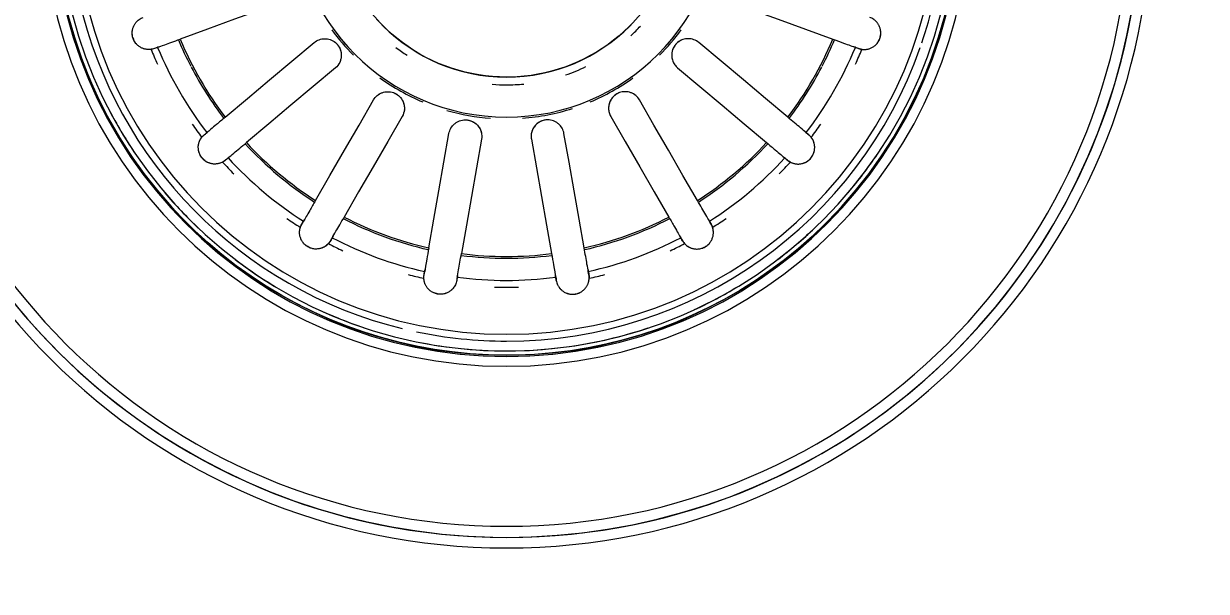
# Model space of a CAD drawing. Header units: millimetres. Extents: x -11245 to 8231, y -22520 to -3800.
# Drawn here: x -6811.4 to -6704.2, y -15072 to -15020.6 of the extents above; entities that cross this region are included whole.
import ezdxf

# ---------------------------------------------------------------- set-up
doc = ezdxf.new("R2010")
doc.units = ezdxf.units.MM
for name, color, linetype, lineweight in [('A-ANNO-DIMS', 211, 'Continuous', 9), ('A-ANNO-DIMS-75', 211, 'Continuous', 9), ('G-IMPT', 8, 'Continuous', 9)]:
    doc.layers.add(name, color=color, linetype=linetype, lineweight=lineweight)
doc.styles.add('@Arial Unicode MS', font='ARIALUNI.TTF', dxfattribs={"height": 150})
doc.dimstyles.new('CRT_-__Metros_-_Linha_de_chamada_3_5_mm', dxfattribs={"dimscale": 304.8, "dimtxt": 150.876728, "dimasz": 0.492126, "dimexe": 0.246063, "dimexo": 0.0625, "dimgap": 0.123031, "dimtad": 1, "dimlfac": 0.001, "dimrnd": 0.01, "dimzin": 0, "dimdsep": 46, "dimtxsty": '@Arial Unicode MS', "dimblk1": 'OBLIQUE', "dimblk2": 'OBLIQUE', "dimsah": 1, "dimcen": 0.09, "dimdle": 0.246063, "dimazin": 0, "dimtfac": 1, "dimtdec": 4, "dimtix": 1, "dimtmove": 0, "dimatfit": 3, "dimfxl": 1.476378, "dimfxlon": 1, "dimtvp": 1, "dimtolj": 1, "dimtzin": 0, "dimarcsym": 2})

# ---------------------------------------------------------------- blocks, each defined once
blk = doc.blocks.new('DIMBLOCK81-PONTOS ELÉTRICOS TÉRREO')
at = {"layer": 'A-ANNO-DIMS-75', "lineweight": 18}
for p, q in [((-6312.04, -13529.65), (-6387.04, -13454.65)), ((-6312.04, -13529.65), (-6237.04, -13604.65)), ((-6312.04, -16579.65), (-6387.04, -16504.65)), ((-6312.04, -16579.65), (-6237.04, -16654.65))]:
    blk.add_line(p, q, dxfattribs=at)
at = {"layer": 'A-ANNO-DIMS-75'}
for p, q in [((-6762.04, -13529.65), (-6237.04, -13529.65)), ((-6312.04, -13529.65), (-6762.04, -13529.65)), ((-6312.04, -16654.65), (-6312.04, -13529.65)), ((-6762.04, -16579.65), (-6237.04, -16579.65)), ((-6312.04, -16579.65), (-6762.04, -16579.65))]:
    blk.add_line(p, q, dxfattribs=at)
at = {"layer": 'A-ANNO-DIMS-75', "color": 0, "insert": (-6544.25, -15257.57), "char_height": 150, "width": 487.0121, "attachment_point": 1, "rotation": 90, "line_spacing_factor": 1.117605, "style": '@Arial Unicode MS'}
blk.add_mtext('3,05', dxfattribs=at)
blk = doc.blocks.new('_Oblique')
at = {"color": 0, "linetype": 'ByBlock', "lineweight": -2}
blk.add_line((-0.5, -0.5), (0.5, 0.5), dxfattribs=at)

msp = doc.modelspace()

# ---------------------------------------------------------------- linework, layer by layer
at = {"layer": 'G-IMPT', "flags": 128}
for points in [[(-6787.31, -15018.414), (-6789.782, -15019.313), (-6792.253, -15020.213), (-6794.724, -15021.112), (-6797.195, -15022.012)], [(-6767.62, -15067.151), (-6765.321, -15067.105), (-6763.025, -15066.967), (-6760.737, -15066.737), (-6758.459, -15066.416), (-6756.197, -15066.005), (-6753.952, -15065.503), (-6751.73, -15064.911), (-6749.532, -15064.232), (-6747.364, -15063.465), (-6745.229, -15062.612), (-6743.129, -15061.674), (-6741.068, -15060.653), (-6739.049, -15059.55), (-6737.077, -15058.368), (-6735.153, -15057.108), (-6733.281, -15055.771), (-6731.464, -15054.361), (-6729.705, -15052.88), (-6728.007, -15051.329), (-6726.372, -15049.711), (-6724.803, -15048.03), (-6723.303, -15046.287), (-6721.873, -15044.485), (-6720.517, -15042.628), (-6719.235, -15040.718), (-6718.032, -15038.758), (-6716.907, -15036.752), (-6715.864, -15034.703), (-6714.904, -15032.613), (-6714.028, -15030.486), (-6713.237, -15028.327), (-6712.534, -15026.137), (-6711.919, -15023.921), (-6711.393, -15021.682), (-6710.957, -15019.424)], [(-6747.93, -15018.414), (-6745.458, -15019.313), (-6742.987, -15020.213), (-6740.516, -15021.112), (-6738.045, -15022.012)], [(-6767.62, -15050.651), (-6769.26, -15050.618), (-6770.897, -15050.52), (-6772.528, -15050.356), (-6774.152, -15050.127), (-6775.766, -15049.834), (-6777.366, -15049.476), (-6778.951, -15049.054), (-6780.517, -15048.569), (-6782.063, -15048.023), (-6783.586, -15047.414), (-6785.084, -15046.746), (-6786.553, -15046.018), (-6787.992, -15045.231), (-6789.399, -15044.388), (-6790.77, -15043.49), (-6792.105, -15042.537), (-6793.401, -15041.531), (-6794.655, -15040.475), (-6795.866, -15039.369), (-6797.032, -15038.216), (-6798.15, -15037.017), (-6799.22, -15035.774), (-6800.24, -15034.489), (-6801.207, -15033.165), (-6802.12, -15031.803), (-6802.979, -15030.406), (-6803.78, -15028.975), (-6804.524, -15027.514), (-6805.209, -15026.024), (-6805.834, -15024.507), (-6806.397, -15022.967), (-6806.899, -15021.406), (-6807.337, -15019.826)], [(-6767.62, -15025.451), (-6768.252, -15025.438), (-6768.883, -15025.4), (-6769.512, -15025.337), (-6770.137, -15025.249), (-6770.759, -15025.136), (-6771.376, -15024.998), (-6771.986, -15024.835), (-6772.59, -15024.649), (-6773.186, -15024.438), (-6773.773, -15024.204), (-6774.35, -15023.946), (-6774.916, -15023.665), (-6775.471, -15023.362), (-6776.013, -15023.037), (-6776.541, -15022.691), (-6777.056, -15022.324), (-6777.555, -15021.936), (-6778.038, -15021.529), (-6778.505, -15021.103), (-6778.954, -15020.659), (-6779.385, -15020.197)], [(-6756.051, -15020.411), (-6756.49, -15020.865), (-6756.948, -15021.302), (-6757.422, -15021.719), (-6757.913, -15022.117), (-6758.419, -15022.495), (-6758.94, -15022.853), (-6759.475, -15023.19), (-6760.023, -15023.504), (-6760.583, -15023.797), (-6761.154, -15024.067), (-6761.736, -15024.314), (-6762.327, -15024.538), (-6762.927, -15024.738), (-6763.534, -15024.913), (-6764.147, -15025.064), (-6764.767, -15025.191), (-6765.39, -15025.293), (-6766.018, -15025.369), (-6766.648, -15025.421), (-6767.279, -15025.447), (-6767.62, -15025.451)], [(-6728.097, -15020.555), (-6728.564, -15022.127), (-6729.095, -15023.679), (-6729.686, -15025.208), (-6730.339, -15026.713), (-6731.051, -15028.19), (-6731.822, -15029.638), (-6732.65, -15031.053), (-6733.533, -15032.434), (-6734.472, -15033.779), (-6735.463, -15035.086), (-6736.506, -15036.351), (-6737.599, -15037.574), (-6738.739, -15038.752), (-6739.926, -15039.884), (-6741.157, -15040.967), (-6742.431, -15042), (-6743.745, -15042.982), (-6745.096, -15043.91), (-6746.485, -15044.783), (-6747.906, -15045.6), (-6749.36, -15046.36), (-6750.842, -15047.061), (-6752.352, -15047.702), (-6753.886, -15048.282), (-6755.441, -15048.8), (-6757.017, -15049.256), (-6758.609, -15049.648), (-6760.216, -15049.977), (-6761.834, -15050.24), (-6763.462, -15050.439), (-6765.096, -15050.573), (-6766.735, -15050.641), (-6767.62, -15050.651)], [(-6793.112, -15029.083), (-6791.098, -15027.393), (-6789.083, -15025.703), (-6787.069, -15024.012), (-6785.054, -15022.322)], [(-6742.128, -15029.083), (-6744.142, -15027.393), (-6746.157, -15025.703), (-6748.171, -15024.012), (-6750.186, -15022.322)], [(-6799.236, -15022.754), (-6799.381, -15022.807), (-6799.526, -15022.86)], [(-6736.004, -15022.754), (-6735.859, -15022.807), (-6735.714, -15022.86)], [(-6783.126, -15024.62), (-6785.14, -15026.31), (-6787.155, -15028.001), (-6789.17, -15029.691), (-6791.184, -15031.381)], [(-6752.114, -15024.62), (-6750.1, -15026.31), (-6748.085, -15028.001), (-6746.071, -15029.691), (-6744.056, -15031.381)], [(-6784.929, -15036.63), (-6783.614, -15034.353), (-6782.299, -15032.075), (-6780.984, -15029.798), (-6779.669, -15027.52)], [(-6750.311, -15036.63), (-6751.626, -15034.353), (-6752.941, -15032.075), (-6754.256, -15029.798), (-6755.571, -15027.52)], [(-6777.071, -15029.02), (-6778.386, -15031.298), (-6779.701, -15033.575), (-6781.016, -15035.853), (-6782.331, -15038.13)], [(-6758.169, -15029.02), (-6756.854, -15031.298), (-6755.539, -15033.575), (-6754.224, -15035.853), (-6752.909, -15038.13)], [(-6795.013, -15030.678), (-6794.894, -15030.578), (-6794.776, -15030.479)], [(-6774.657, -15040.923), (-6774.201, -15038.333), (-6773.744, -15035.743), (-6773.287, -15033.154), (-6772.831, -15030.564)], [(-6769.876, -15031.085), (-6770.333, -15033.675), (-6770.79, -15036.264), (-6771.246, -15038.854), (-6771.703, -15041.444)], [(-6765.364, -15031.085), (-6764.907, -15033.675), (-6764.45, -15036.264), (-6763.994, -15038.854), (-6763.537, -15041.444)], [(-6760.583, -15040.923), (-6761.039, -15038.333), (-6761.496, -15035.743), (-6761.953, -15033.154), (-6762.409, -15030.564)], [(-6740.227, -15030.678), (-6740.346, -15030.578), (-6740.464, -15030.479)], [(-6792.847, -15032.777), (-6792.966, -15032.877), (-6793.084, -15032.976)], [(-6742.393, -15032.777), (-6742.274, -15032.877), (-6742.156, -15032.976)], [(-6786.169, -15038.779), (-6786.092, -15038.645), (-6786.014, -15038.511)], [(-6749.071, -15038.779), (-6749.148, -15038.645), (-6749.226, -15038.511)], [(-6783.416, -15040.011), (-6783.494, -15040.145), (-6783.571, -15040.279)], [(-6751.824, -15040.011), (-6751.746, -15040.145), (-6751.669, -15040.279)], [(-6775.088, -15043.366), (-6775.061, -15043.214), (-6775.034, -15043.061)], [(-6772.08, -15043.582), (-6772.107, -15043.735), (-6772.134, -15043.887)], [(-6763.16, -15043.582), (-6763.133, -15043.735), (-6763.106, -15043.887)], [(-6760.152, -15043.366), (-6760.179, -15043.214), (-6760.206, -15043.061)], [(-6812.718, -15045.322), (-6811.256, -15047.096), (-6809.723, -15048.811), (-6808.124, -15050.464), (-6806.459, -15052.051), (-6804.733, -15053.57), (-6802.947, -15055.019), (-6801.104, -15056.396), (-6799.208, -15057.697), (-6797.261, -15058.922), (-6795.267, -15060.068), (-6793.229, -15061.133), (-6791.15, -15062.116), (-6789.033, -15063.015), (-6786.882, -15063.829), (-6784.7, -15064.555), (-6782.491, -15065.195), (-6780.258, -15065.745), (-6778.004, -15066.205), (-6775.734, -15066.575), (-6773.452, -15066.854), (-6771.159, -15067.042), (-6768.862, -15067.137), (-6767.62, -15067.151)]]:
    msp.add_lwpolyline(points, dxfattribs=at)
at = {"layer": 'G-IMPT'}
for radius, start, end in [(57.5, 90, 270), (57.5, 270, 90), (56.5, 90, 270), (56.5, 270, 90), (42, 270, 90), (41.108, 90, 270), (40.608, 90, 270), (41.108, 270, 90), (40.608, 270, 90), (39.099, 90, 270), (39.099, 270, 90), (19.418, 90, 270), (19.418, 270, 90), (58.454, 180, 360), (57.5, 180, 0), (42, 180, 270), (41, 180, 270), (41, 180, 0), (15.8, 180, 0), (41, 270, 0), (39.72, 192.85714, 256.22115), (39.72, 341.35721, 347.14286), (19.579, 216.01634, 224.91681), (16.5, 313.02222, 317.36842), (19.579, 315.08319, 323.98367), (32.216, 202.66873, 207.36122), (32.054, 202.68216, 217.31784), (32.054, 322.68216, 337.31784), (32.216, 332.63878, 337.33127), (34.845, 202.41258, 204.81891), (34.223, 202.51205, 217.48795), (16.5, 232.63258, 236.88212), (39.72, 270, 340.71429), (34.223, 322.51205, 337.48795), (34.845, 335.18135, 337.58742), (32.216, 207.55624, 217.33127), (16.5, 288.94737, 295.88535), (32.216, 322.66873, 332.44376), (19.579, 234.16411, 247.21171), (19.579, 292.78829, 305.83589), (16.5, 265.53013, 270), (16.5, 270, 275.45709), (40.608, 207.93103, 214.13793), (19.579, 253.99879, 265.76476), (19.579, 274.23524, 287.81647), (34.845, 215.18135, 217.58742), (34.845, 322.41258, 324.81891), (32.216, 222.66873, 237.33127), (32.054, 222.68216, 237.31784), (32.054, 302.68216, 317.31784), (32.216, 302.66873, 317.33127), (34.845, 222.41258, 224.81891), (34.223, 222.51205, 237.48795), (34.223, 302.51205, 317.48795), (34.845, 315.18135, 317.58742), (40.608, 319.65517, 325.86207), (40.608, 220.34483, 226.55172), (34.845, 235.18135, 237.58742), (32.216, 242.66873, 257.33127), (32.054, 242.68216, 257.31784), (32.054, 282.68216, 297.31784), (32.216, 282.66873, 297.33127), (34.845, 302.41258, 304.81891), (40.608, 307.24138, 313.44828), (34.845, 242.41258, 244.81891), (34.223, 242.51205, 257.48795), (34.223, 282.51205, 297.48795), (34.845, 295.18135, 297.58742), (40.608, 232.75862, 238.96552), (32.216, 262.66873, 270), (32.054, 262.68216, 270), (32.054, 270, 277.31784), (32.216, 270, 277.33127), (34.845, 255.18135, 257.58742), (34.223, 262.51205, 270), (34.223, 270, 277.48795), (34.845, 282.41258, 284.81891), (34.845, 268.19574, 270), (34.845, 270, 271.80426), (40.608, 294.82759, 301.03448), (40.608, 245.17241, 251.37931), (40.608, 270, 288.42752), (40.608, 257.58621, 270), (39.72, 258.16114, 270)]:
    msp.add_arc((-6767.62, -15009.651), radius, start, end, dxfattribs=at)
for points, knots in [([(-6799.526, -15022.86), (-6799.649, -15022.906), (-6799.842, -15022.947), (-6800.082, -15022.953), (-6800.224, -15022.942), (-6800.333, -15022.923), (-6800.444, -15022.896), (-6800.557, -15022.863), (-6800.673, -15022.817), (-6800.787, -15022.753), (-6800.909, -15022.672), (-6801.036, -15022.577), (-6801.158, -15022.463), (-6801.262, -15022.329), (-6801.352, -15022.159), (-6801.436, -15021.957), (-6801.501, -15021.749), (-6801.541, -15021.56), (-6801.547, -15021.392), (-6801.527, -15021.226), (-6801.493, -15021.086), (-6801.452, -15020.944), (-6801.408, -15020.819), (-6801.344, -15020.701), (-6801.278, -15020.603), (-6801.21, -15020.511), (-6801.14, -15020.427), (-6801.038, -15020.327), (-6800.85, -15020.177), (-6800.676, -15020.085), (-6800.552, -15020.041)], [0, 0, 0, 0, 0.1111111, 0.1666667, 0.1944444, 0.2222222, 0.25, 0.2777778, 0.3055556, 0.3333333, 0.3611111, 0.3888889, 0.4166667, 0.4444444, 0.4722222, 0.5, 0.5277778, 0.5555556, 0.5833333, 0.6111111, 0.6388889, 0.6597222, 0.6944444, 0.7222222, 0.75, 0.7777778, 0.8055556, 0.8333333, 0.8888889, 1, 1, 1, 1]), ([(-6735.714, -15022.86), (-6735.654, -15022.882), (-6735.529, -15022.919), (-6735.363, -15022.944), (-6735.226, -15022.951), (-6735.123, -15022.95), (-6735.017, -15022.941), (-6734.907, -15022.923), (-6734.796, -15022.896), (-6734.686, -15022.861), (-6734.572, -15022.814), (-6734.453, -15022.753), (-6734.33, -15022.675), (-6734.209, -15022.58), (-6734.091, -15022.465), (-6733.981, -15022.33), (-6733.876, -15022.164), (-6733.787, -15021.967), (-6733.728, -15021.758), (-6733.701, -15021.563), (-6733.699, -15021.389), (-6733.715, -15021.224), (-6733.744, -15021.086), (-6733.786, -15020.945), (-6733.838, -15020.819), (-6733.899, -15020.701), (-6733.961, -15020.603), (-6734.029, -15020.511), (-6734.102, -15020.427), (-6734.177, -15020.352), (-6734.255, -15020.284), (-6734.364, -15020.202), (-6734.509, -15020.115), (-6734.628, -15020.063), (-6734.688, -15020.041)], [0, 0, 0, 0, 0.0555556, 0.1111111, 0.1388889, 0.1666667, 0.1944444, 0.2222222, 0.25, 0.2777778, 0.3055556, 0.3333333, 0.3611111, 0.3888889, 0.4166667, 0.4444444, 0.4722222, 0.5, 0.5277778, 0.5555556, 0.5833333, 0.6111111, 0.6388889, 0.6597222, 0.6944444, 0.7222222, 0.75, 0.7777778, 0.8055556, 0.8333333, 0.8611111, 0.8888889, 0.9444444, 1, 1, 1, 1]), ([(-6799.236, -15022.754), (-6799.07, -15022.694), (-6798.525, -15022.496), (-6797.72, -15022.202), (-6797.195, -15022.012)], [0, 0, 0, 0, 0.4, 1, 1, 1, 1]), ([(-6785.054, -15022.322), (-6784.917, -15022.207), (-6784.622, -15022.038), (-6784.187, -15021.955), (-6783.838, -15021.986), (-6783.583, -15022.05), (-6783.343, -15022.163), (-6783.15, -15022.295), (-6783.007, -15022.429), (-6782.897, -15022.558), (-6782.802, -15022.695), (-6782.727, -15022.838), (-6782.665, -15022.995), (-6782.62, -15023.156), (-6782.595, -15023.315), (-6782.588, -15023.481), (-6782.598, -15023.647), (-6782.633, -15023.857), (-6782.763, -15024.224), (-6782.955, -15024.476), (-6783.126, -15024.62)], [0, 0, 0, 0, 0.1111111, 0.2222222, 0.2777778, 0.3333333, 0.3888889, 0.4444444, 0.4791667, 0.5138889, 0.5486111, 0.5833333, 0.6180556, 0.6527778, 0.6875, 0.7222222, 0.7569444, 0.7916667, 0.8611111, 1, 1, 1, 1]), ([(-6783.586, -15022.058), (-6783.42, -15022.117), (-6783.109, -15022.295), (-6782.762, -15022.708), (-6782.595, -15023.173), (-6782.584, -15023.481), (-6782.597, -15023.612)], [0.33333333, 0.33333333, 0.33333333, 0.33333333, 0.44444444, 0.55555556, 0.66666667, 0.75, 0.75, 0.75, 0.75]), ([(-6750.186, -15022.322), (-6750.318, -15022.211), (-6750.545, -15022.079), (-6750.879, -15021.988), (-6751.139, -15021.963), (-6751.401, -15021.984), (-6751.742, -15022.073), (-6752.131, -15022.295), (-6752.478, -15022.708), (-6752.645, -15023.173), (-6752.658, -15023.547), (-6752.617, -15023.806), (-6752.561, -15023.993), (-6752.481, -15024.172), (-6752.345, -15024.393), (-6752.213, -15024.537), (-6752.114, -15024.62)], [0, 0, 0, 0, 0.1111111, 0.1666667, 0.2222222, 0.2777778, 0.3333333, 0.4444444, 0.5555556, 0.6666667, 0.75, 0.7916667, 0.8333333, 0.875, 0.9166667, 1, 1, 1, 1]), ([(-6751.654, -15022.058), (-6751.737, -15022.088), (-6751.897, -15022.163), (-6752.09, -15022.295), (-6752.233, -15022.429), (-6752.343, -15022.558), (-6752.438, -15022.695), (-6752.513, -15022.838), (-6752.575, -15022.995), (-6752.62, -15023.156), (-6752.645, -15023.315), (-6752.652, -15023.481), (-6752.645, -15023.592), (-6752.639, -15023.646)], [0.33333333, 0.33333333, 0.33333333, 0.33333333, 0.38888889, 0.44444444, 0.47916667, 0.51388889, 0.54861111, 0.58333333, 0.61805556, 0.65277778, 0.6875, 0.72222222, 0.75694444, 0.75694444, 0.75694444, 0.75694444]), ([(-6738.045, -15022.012), (-6737.696, -15022.139), (-6736.87, -15022.439), (-6736.254, -15022.664), (-6736.004, -15022.754)], [0, 0, 0, 0, 0.4, 1, 1, 1, 1]), ([(-6779.669, -15027.52), (-6779.58, -15027.365), (-6779.361, -15027.106), (-6778.98, -15026.879), (-6778.642, -15026.789), (-6778.38, -15026.762), (-6778.115, -15026.786), (-6777.889, -15026.844), (-6777.709, -15026.922), (-6777.561, -15027.005), (-6777.425, -15027.101), (-6777.305, -15027.21), (-6777.194, -15027.336), (-6777.097, -15027.472), (-6777.019, -15027.613), (-6776.955, -15027.766), (-6776.908, -15027.926), (-6776.869, -15028.135), (-6776.865, -15028.524), (-6776.959, -15028.826), (-6777.071, -15029.02)], [0, 0, 0, 0, 0.1111111, 0.2222222, 0.2777778, 0.3333333, 0.3888889, 0.4444444, 0.4791667, 0.5138889, 0.5486111, 0.5833333, 0.6180556, 0.6527778, 0.6875, 0.7222222, 0.7569444, 0.7916667, 0.8611111, 1, 1, 1, 1]), ([(-6779.339, -15027.125), (-6779.273, -15027.07), (-6779.132, -15026.969), (-6778.896, -15026.857), (-6778.643, -15026.787), (-6778.292, -15026.754), (-6777.85, -15026.83), (-6777.383, -15027.099), (-6777.067, -15027.48), (-6776.927, -15027.827), (-6776.877, -15028.084), (-6776.866, -15028.279), (-6776.875, -15028.409), (-6776.884, -15028.473)], [0.11111111, 0.11111111, 0.11111111, 0.11111111, 0.16666667, 0.22222222, 0.27777778, 0.33333333, 0.44444444, 0.55555556, 0.66666667, 0.75, 0.79166667, 0.83333333, 0.875, 0.875, 0.875, 0.875]), ([(-6755.901, -15027.125), (-6756.032, -15027.015), (-6756.26, -15026.879), (-6756.599, -15026.789), (-6756.86, -15026.762), (-6757.125, -15026.786), (-6757.351, -15026.844), (-6757.532, -15026.922), (-6757.679, -15027.005), (-6757.815, -15027.101), (-6757.935, -15027.21), (-6758.046, -15027.336), (-6758.143, -15027.472), (-6758.222, -15027.613), (-6758.285, -15027.766), (-6758.332, -15027.926), (-6758.371, -15028.135), (-6758.373, -15028.302), (-6758.363, -15028.41)], [0.11111111, 0.11111111, 0.11111111, 0.11111111, 0.22222222, 0.27777778, 0.33333333, 0.38888889, 0.44444444, 0.47916667, 0.51388889, 0.54861111, 0.58333333, 0.61805556, 0.65277778, 0.6875, 0.72222222, 0.75694444, 0.79166667, 0.86111111, 0.86111111, 0.86111111, 0.86111111]), ([(-6755.571, -15027.52), (-6755.657, -15027.371), (-6755.825, -15027.17), (-6756.108, -15026.969), (-6756.344, -15026.857), (-6756.598, -15026.787), (-6756.948, -15026.754), (-6757.39, -15026.83), (-6757.857, -15027.099), (-6758.173, -15027.48), (-6758.313, -15027.827), (-6758.363, -15028.084), (-6758.374, -15028.279), (-6758.36, -15028.474), (-6758.309, -15028.728), (-6758.234, -15028.909), (-6758.169, -15029.02)], [0, 0, 0, 0, 0.1111111, 0.1666667, 0.2222222, 0.2777778, 0.3333333, 0.4444444, 0.5555556, 0.6666667, 0.75, 0.7916667, 0.8333333, 0.875, 0.9166667, 1, 1, 1, 1]), ([(-6793.112, -15029.083), (-6793.397, -15029.322), (-6794.07, -15029.887), (-6794.573, -15030.309), (-6794.776, -15030.479)], [0, 0, 0, 0, 0.4, 1, 1, 1, 1]), ([(-6740.464, -15030.479), (-6740.6, -15030.366), (-6741.044, -15029.993), (-6741.7, -15029.442), (-6742.128, -15029.083)], [0, 0, 0, 0, 0.4, 1, 1, 1, 1]), ([(-6772.831, -15030.564), (-6772.8, -15030.387), (-6772.683, -15030.069), (-6772.402, -15029.726), (-6772.115, -15029.525), (-6771.879, -15029.41), (-6771.622, -15029.342), (-6771.389, -15029.319), (-6771.193, -15029.33), (-6771.026, -15029.358), (-6770.866, -15029.402), (-6770.716, -15029.464), (-6770.568, -15029.544), (-6770.43, -15029.639), (-6770.309, -15029.744), (-6770.196, -15029.867), (-6770.097, -15030), (-6769.989, -15030.184), (-6769.853, -15030.548), (-6769.838, -15030.864), (-6769.876, -15031.085)], [0, 0, 0, 0, 0.1111111, 0.2222222, 0.2777778, 0.3333333, 0.3888889, 0.4444444, 0.4791667, 0.5138889, 0.5486111, 0.5833333, 0.6180556, 0.6527778, 0.6875, 0.7222222, 0.7569444, 0.7916667, 0.8611111, 1, 1, 1, 1]), ([(-6772.831, -15030.564), (-6772.801, -15030.394), (-6772.712, -15030.147), (-6772.514, -15029.862), (-6772.331, -15029.676), (-6772.117, -15029.524), (-6771.799, -15029.373), (-6771.358, -15029.292), (-6770.826, -15029.386), (-6770.4, -15029.635), (-6770.149, -15029.914), (-6770.015, -15030.138), (-6769.937, -15030.318), (-6769.901, -15030.443), (-6769.888, -15030.506)], [0, 0, 0, 0, 0.11111111, 0.16666667, 0.22222222, 0.27777778, 0.33333333, 0.44444444, 0.55555556, 0.66666667, 0.75, 0.79166667, 0.83333333, 0.875, 0.875, 0.875, 0.875]), ([(-6762.409, -15030.564), (-6762.439, -15030.394), (-6762.528, -15030.147), (-6762.726, -15029.862), (-6762.909, -15029.676), (-6763.123, -15029.524), (-6763.441, -15029.373), (-6763.882, -15029.292), (-6764.414, -15029.386), (-6764.84, -15029.635), (-6765.091, -15029.914), (-6765.225, -15030.138), (-6765.303, -15030.318), (-6765.357, -15030.505), (-6765.395, -15030.762), (-6765.386, -15030.958), (-6765.364, -15031.085)], [0, 0, 0, 0, 0.1111111, 0.1666667, 0.2222222, 0.2777778, 0.3333333, 0.4444444, 0.5555556, 0.6666667, 0.75, 0.7916667, 0.8333333, 0.875, 0.9166667, 1, 1, 1, 1]), ([(-6762.409, -15030.564), (-6762.441, -15030.387), (-6762.558, -15030.069), (-6762.838, -15029.726), (-6763.125, -15029.525), (-6763.361, -15029.41), (-6763.618, -15029.342), (-6763.851, -15029.319), (-6764.047, -15029.33), (-6764.214, -15029.358), (-6764.374, -15029.402), (-6764.524, -15029.464), (-6764.673, -15029.544), (-6764.81, -15029.639), (-6764.932, -15029.744), (-6765.044, -15029.867), (-6765.143, -15030), (-6765.251, -15030.184), (-6765.31, -15030.34), (-6765.337, -15030.444)], [0, 0, 0, 0, 0.11111111, 0.22222222, 0.27777778, 0.33333333, 0.38888889, 0.44444444, 0.47916667, 0.51388889, 0.54861111, 0.58333333, 0.61805556, 0.65277778, 0.6875, 0.72222222, 0.75694444, 0.79166667, 0.86111111, 0.86111111, 0.86111111, 0.86111111]), ([(-6793.084, -15032.976), (-6793.184, -15033.061), (-6793.351, -15033.166), (-6793.575, -15033.254), (-6793.712, -15033.292), (-6793.821, -15033.311), (-6793.934, -15033.324), (-6794.052, -15033.331), (-6794.176, -15033.328), (-6794.306, -15033.307), (-6794.448, -15033.272), (-6794.6, -15033.226), (-6794.753, -15033.161), (-6794.897, -15033.071), (-6795.04, -15032.942), (-6795.188, -15032.781), (-6795.32, -15032.608), (-6795.422, -15032.444), (-6795.485, -15032.287), (-6795.523, -15032.125), (-6795.54, -15031.982), (-6795.549, -15031.834), (-6795.551, -15031.702), (-6795.531, -15031.569), (-6795.503, -15031.454), (-6795.47, -15031.345), (-6795.433, -15031.241), (-6795.371, -15031.113), (-6795.246, -15030.907), (-6795.114, -15030.761), (-6795.013, -15030.678)], [0, 0, 0, 0, 0.1111111, 0.1666667, 0.1944444, 0.2222222, 0.25, 0.2777778, 0.3055556, 0.3333333, 0.3611111, 0.3888889, 0.4166667, 0.4444444, 0.4722222, 0.5, 0.5277778, 0.5555556, 0.5833333, 0.6111111, 0.6388889, 0.6597222, 0.6944444, 0.7222222, 0.75, 0.7777778, 0.8055556, 0.8333333, 0.8888889, 1, 1, 1, 1]), ([(-6795.522, -15031.545), (-6795.516, -15031.513), (-6795.501, -15031.449), (-6795.475, -15031.359), (-6795.444, -15031.275), (-6795.397, -15031.166), (-6795.328, -15031.038), (-6795.265, -15030.948), (-6795.232, -15030.905)], [0.77777778, 0.77777778, 0.77777778, 0.77777778, 0.80555556, 0.83333333, 0.86111111, 0.88888889, 0.94444444, 1, 1, 1, 1]), ([(-6742.156, -15032.976), (-6742.107, -15033.017), (-6742.002, -15033.094), (-6741.855, -15033.175), (-6741.729, -15033.229), (-6741.631, -15033.262), (-6741.529, -15033.29), (-6741.419, -15033.311), (-6741.306, -15033.324), (-6741.19, -15033.328), (-6741.067, -15033.324), (-6740.934, -15033.307), (-6740.792, -15033.275), (-6740.646, -15033.227), (-6740.496, -15033.159), (-6740.347, -15033.071), (-6740.19, -15032.951), (-6740.039, -15032.796), (-6739.913, -15032.62), (-6739.821, -15032.445), (-6739.759, -15032.282), (-6739.718, -15032.122), (-6739.698, -15031.982), (-6739.689, -15031.836), (-6739.695, -15031.7), (-6739.713, -15031.568), (-6739.737, -15031.454), (-6739.77, -15031.345), (-6739.809, -15031.241), (-6739.854, -15031.145), (-6739.904, -15031.054), (-6739.979, -15030.94), (-6740.085, -15030.808), (-6740.179, -15030.719), (-6740.227, -15030.678)], [0, 0, 0, 0, 0.0555556, 0.1111111, 0.1388889, 0.1666667, 0.1944444, 0.2222222, 0.25, 0.2777778, 0.3055556, 0.3333333, 0.3611111, 0.3888889, 0.4166667, 0.4444444, 0.4722222, 0.5, 0.5277778, 0.5555556, 0.5833333, 0.6111111, 0.6388889, 0.6597222, 0.6944444, 0.7222222, 0.75, 0.7777778, 0.8055556, 0.8333333, 0.8611111, 0.8888889, 0.9444444, 1, 1, 1, 1]), ([(-6739.718, -15031.545), (-6739.724, -15031.512), (-6739.738, -15031.449), (-6739.765, -15031.359), (-6739.796, -15031.274), (-6739.843, -15031.165), (-6739.91, -15031.039), (-6739.974, -15030.948), (-6740.008, -15030.905)], [0.77777778, 0.77777778, 0.77777778, 0.77777778, 0.80555556, 0.83333333, 0.86111111, 0.88888889, 0.94444444, 1, 1, 1, 1]), ([(-6792.847, -15032.777), (-6792.712, -15032.664), (-6792.268, -15032.291), (-6791.612, -15031.74), (-6791.184, -15031.381)], [0, 0, 0, 0, 0.4, 1, 1, 1, 1]), ([(-6744.056, -15031.381), (-6743.771, -15031.62), (-6743.099, -15032.185), (-6742.596, -15032.607), (-6742.393, -15032.777)], [0, 0, 0, 0, 0.4, 1, 1, 1, 1]), ([(-6784.929, -15036.63), (-6785.115, -15036.952), (-6785.554, -15037.713), (-6785.882, -15038.281), (-6786.014, -15038.511)], [0, 0, 0, 0, 0.4, 1, 1, 1, 1]), ([(-6749.226, -15038.511), (-6749.314, -15038.358), (-6749.604, -15037.856), (-6750.032, -15037.114), (-6750.311, -15036.63)], [0, 0, 0, 0, 0.4, 1, 1, 1, 1]), ([(-6783.416, -15040.011), (-6783.328, -15039.858), (-6783.038, -15039.356), (-6782.61, -15038.614), (-6782.331, -15038.13)], [0, 0, 0, 0, 0.4, 1, 1, 1, 1]), ([(-6752.909, -15038.13), (-6752.724, -15038.452), (-6752.284, -15039.213), (-6751.956, -15039.781), (-6751.824, -15040.011)], [0, 0, 0, 0, 0.4, 1, 1, 1, 1]), ([(-6783.571, -15040.279), (-6783.635, -15040.393), (-6783.756, -15040.548), (-6783.937, -15040.707), (-6784.053, -15040.79), (-6784.148, -15040.845), (-6784.251, -15040.896), (-6784.359, -15040.943), (-6784.477, -15040.983), (-6784.606, -15041.007), (-6784.751, -15041.023), (-6784.909, -15041.032), (-6785.076, -15041.023), (-6785.241, -15040.988), (-6785.421, -15040.915), (-6785.614, -15040.815), (-6785.797, -15040.697), (-6785.949, -15040.578), (-6786.062, -15040.453), (-6786.153, -15040.313), (-6786.218, -15040.184), (-6786.278, -15040.049), (-6786.324, -15039.925), (-6786.351, -15039.793), (-6786.364, -15039.676), (-6786.371, -15039.562), (-6786.371, -15039.451), (-6786.357, -15039.31), (-6786.31, -15039.074), (-6786.236, -15038.891), (-6786.169, -15038.779)], [0, 0, 0, 0, 0.1111111, 0.1666667, 0.1944444, 0.2222222, 0.25, 0.2777778, 0.3055556, 0.3333333, 0.3611111, 0.3888889, 0.4166667, 0.4444444, 0.4722222, 0.5, 0.5277778, 0.5555556, 0.5833333, 0.6111111, 0.6388889, 0.6597222, 0.6944444, 0.7222222, 0.75, 0.7777778, 0.8055556, 0.8333333, 0.8888889, 1, 1, 1, 1]), ([(-6751.669, -15040.279), (-6751.637, -15040.334), (-6751.565, -15040.442), (-6751.454, -15040.569), (-6751.354, -15040.662), (-6751.274, -15040.727), (-6751.188, -15040.788), (-6751.092, -15040.845), (-6750.99, -15040.896), (-6750.882, -15040.94), (-6750.765, -15040.978), (-6750.634, -15041.007), (-6750.49, -15041.026), (-6750.337, -15041.031), (-6750.172, -15041.019), (-6750.002, -15040.987), (-6749.814, -15040.927), (-6749.619, -15040.833), (-6749.439, -15040.711), (-6749.293, -15040.578), (-6749.18, -15040.447), (-6749.086, -15040.31), (-6749.02, -15040.186), (-6748.961, -15040.051), (-6748.92, -15039.921), (-6748.892, -15039.791), (-6748.876, -15039.676), (-6748.869, -15039.562), (-6748.871, -15039.45), (-6748.88, -15039.345), (-6748.896, -15039.243), (-6748.927, -15039.11), (-6748.981, -15038.95), (-6749.039, -15038.834), (-6749.071, -15038.779)], [0, 0, 0, 0, 0.0555556, 0.1111111, 0.1388889, 0.1666667, 0.1944444, 0.2222222, 0.25, 0.2777778, 0.3055556, 0.3333333, 0.3611111, 0.3888889, 0.4166667, 0.4444444, 0.4722222, 0.5, 0.5277778, 0.5555556, 0.5833333, 0.6111111, 0.6388889, 0.6597222, 0.6944444, 0.7222222, 0.75, 0.7777778, 0.8055556, 0.8333333, 0.8611111, 0.8888889, 0.9444444, 1, 1, 1, 1]), ([(-6783.757, -15040.534), (-6783.793, -15040.574), (-6783.871, -15040.652), (-6783.984, -15040.742), (-6784.083, -15040.807), (-6784.162, -15040.852), (-6784.245, -15040.893), (-6784.305, -15040.919), (-6784.336, -15040.93)], [0, 0, 0, 0, 0.05555556, 0.11111111, 0.13888889, 0.16666667, 0.19444444, 0.22222222, 0.22222222, 0.22222222, 0.22222222]), ([(-6751.483, -15040.534), (-6751.447, -15040.575), (-6751.369, -15040.654), (-6751.256, -15040.742), (-6751.157, -15040.807), (-6751.078, -15040.853), (-6750.995, -15040.895), (-6750.934, -15040.919), (-6750.903, -15040.931)], [0, 0, 0, 0, 0.05555556, 0.11111111, 0.13888889, 0.16666667, 0.19444444, 0.22222222, 0.22222222, 0.22222222, 0.22222222]), ([(-6774.657, -15040.923), (-6774.722, -15041.289), (-6774.874, -15042.154), (-6774.988, -15042.8), (-6775.034, -15043.061)], [0, 0, 0, 0, 0.4, 1, 1, 1, 1]), ([(-6772.08, -15043.582), (-6772.049, -15043.409), (-6771.949, -15042.838), (-6771.8, -15041.994), (-6771.703, -15041.444)], [0, 0, 0, 0, 0.4, 1, 1, 1, 1]), ([(-6763.537, -15041.444), (-6763.473, -15041.81), (-6763.32, -15042.675), (-6763.206, -15043.321), (-6763.16, -15043.582)], [0, 0, 0, 0, 0.4, 1, 1, 1, 1]), ([(-6760.206, -15043.061), (-6760.236, -15042.888), (-6760.337, -15042.317), (-6760.486, -15041.473), (-6760.583, -15040.923)], [0, 0, 0, 0, 0.4, 1, 1, 1, 1]), ([(-6772.134, -15043.887), (-6772.155, -15044.016), (-6772.216, -15044.204), (-6772.331, -15044.415), (-6772.412, -15044.532), (-6772.483, -15044.617), (-6772.561, -15044.7), (-6772.647, -15044.781), (-6772.744, -15044.859), (-6772.857, -15044.926), (-6772.988, -15044.99), (-6773.133, -15045.053), (-6773.293, -15045.101), (-6773.461, -15045.125), (-6773.654, -15045.118), (-6773.87, -15045.09), (-6774.083, -15045.042), (-6774.266, -15044.982), (-6774.415, -15044.903), (-6774.549, -15044.803), (-6774.654, -15044.703), (-6774.756, -15044.597), (-6774.842, -15044.496), (-6774.912, -15044.382), (-6774.965, -15044.276), (-6775.01, -15044.171), (-6775.048, -15044.067), (-6775.083, -15043.93), (-6775.119, -15043.692), (-6775.112, -15043.495), (-6775.088, -15043.366)], [0, 0, 0, 0, 0.1111111, 0.1666667, 0.1944444, 0.2222222, 0.25, 0.2777778, 0.3055556, 0.3333333, 0.3611111, 0.3888889, 0.4166667, 0.4444444, 0.4722222, 0.5, 0.5277778, 0.5555556, 0.5833333, 0.6111111, 0.6388889, 0.6597222, 0.6944444, 0.7222222, 0.75, 0.7777778, 0.8055556, 0.8333333, 0.8888889, 1, 1, 1, 1]), ([(-6763.106, -15043.887), (-6763.095, -15043.95), (-6763.065, -15044.076), (-6763.004, -15044.233), (-6762.942, -15044.355), (-6762.889, -15044.444), (-6762.828, -15044.53), (-6762.758, -15044.617), (-6762.679, -15044.7), (-6762.593, -15044.778), (-6762.496, -15044.853), (-6762.383, -15044.926), (-6762.254, -15044.993), (-6762.112, -15045.05), (-6761.953, -15045.094), (-6761.782, -15045.123), (-6761.585, -15045.131), (-6761.369, -15045.109), (-6761.159, -15045.056), (-6760.977, -15044.981), (-6760.825, -15044.896), (-6760.69, -15044.8), (-6760.585, -15044.706), (-6760.484, -15044.599), (-6760.401, -15044.491), (-6760.33, -15044.379), (-6760.276, -15044.276), (-6760.23, -15044.171), (-6760.194, -15044.066), (-6760.166, -15043.963), (-6760.147, -15043.862), (-6760.13, -15043.727), (-6760.126, -15043.558), (-6760.141, -15043.429), (-6760.152, -15043.366)], [0, 0, 0, 0, 0.0555556, 0.1111111, 0.1388889, 0.1666667, 0.1944444, 0.2222222, 0.25, 0.2777778, 0.3055556, 0.3333333, 0.3611111, 0.3888889, 0.4166667, 0.4444444, 0.4722222, 0.5, 0.5277778, 0.5555556, 0.5833333, 0.6111111, 0.6388889, 0.6597222, 0.6944444, 0.7222222, 0.75, 0.7777778, 0.8055556, 0.8333333, 0.8611111, 0.8888889, 0.9444444, 1, 1, 1, 1])]:
    msp.add_open_spline(points, degree=3, knots=knots, dxfattribs=at)
for points in [[(-6800.915, -15022.669), (-6800.948, -15022.645), (-6801.015, -15022.592), (-6801.114, -15022.5), (-6801.21, -15022.393), (-6801.298, -15022.272), (-6801.381, -15022.129), (-6801.452, -15021.966), (-6801.503, -15021.794), (-6801.531, -15021.632), (-6801.541, -15021.482), (-6801.537, -15021.339), (-6801.521, -15021.204), (-6801.503, -15021.121), (-6801.493, -15021.081)], [(-6734.325, -15022.668), (-6734.292, -15022.643), (-6734.226, -15022.59), (-6734.123, -15022.497), (-6734.025, -15022.391), (-6733.941, -15022.271), (-6733.866, -15022.126), (-6733.798, -15021.96), (-6733.744, -15021.789), (-6733.708, -15021.63), (-6733.696, -15021.484), (-6733.702, -15021.339), (-6733.722, -15021.203), (-6733.738, -15021.119), (-6733.747, -15021.08)], [(-6785.054, -15022.322), (-6784.922, -15022.211), (-6784.771, -15022.123), (-6784.609, -15022.063)], [(-6750.186, -15022.322), (-6750.323, -15022.207), (-6750.47, -15022.122), (-6750.631, -15022.063)], [(-6799.833, -15022.936), (-6799.886, -15022.944), (-6799.996, -15022.953), (-6800.112, -15022.95), (-6800.17, -15022.945)], [(-6799.526, -15022.86), (-6799.581, -15022.88), (-6799.688, -15022.912), (-6799.786, -15022.93), (-6799.833, -15022.936)], [(-6799.086, -15022.7), (-6799.246, -15022.758), (-6799.394, -15022.812), (-6799.526, -15022.86)], [(-6735.714, -15022.86), (-6735.846, -15022.812), (-6735.994, -15022.758), (-6736.154, -15022.7)], [(-6735.407, -15022.936), (-6735.454, -15022.93), (-6735.552, -15022.912), (-6735.659, -15022.88), (-6735.714, -15022.86)], [(-6735.407, -15022.936), (-6735.353, -15022.945), (-6735.242, -15022.955), (-6735.128, -15022.95), (-6735.07, -15022.945)], [(-6795.232, -15030.905), (-6795.203, -15030.868), (-6795.138, -15030.792), (-6795.058, -15030.715), (-6795.013, -15030.678)], [(-6795.013, -15030.678), (-6794.905, -15030.587), (-6794.784, -15030.486), (-6794.653, -15030.376)], [(-6740.587, -15030.376), (-6740.456, -15030.486), (-6740.335, -15030.587), (-6740.227, -15030.678)], [(-6740.227, -15030.678), (-6740.183, -15030.715), (-6740.102, -15030.792), (-6740.037, -15030.868), (-6740.008, -15030.905)], [(-6794.454, -15033.271), (-6794.494, -15033.26), (-6794.575, -15033.234), (-6794.699, -15033.181), (-6794.826, -15033.113), (-6794.95, -15033.029), (-6795.077, -15032.924), (-6795.2, -15032.794), (-6795.306, -15032.651), (-6795.388, -15032.507), (-6795.449, -15032.371), (-6795.495, -15032.234), (-6795.525, -15032.102), (-6795.537, -15032.018), (-6795.541, -15031.977)], [(-6740.785, -15033.271), (-6740.746, -15033.259), (-6740.665, -15033.231), (-6740.537, -15033.179), (-6740.409, -15033.113), (-6740.288, -15033.029), (-6740.169, -15032.918), (-6740.048, -15032.785), (-6739.938, -15032.643), (-6739.85, -15032.506), (-6739.789, -15032.373), (-6739.746, -15032.235), (-6739.718, -15032.1), (-6739.704, -15032.016), (-6739.699, -15031.976)], [(-6793.346, -15033.152), (-6793.394, -15033.177), (-6793.494, -15033.224), (-6793.604, -15033.261), (-6793.66, -15033.276)], [(-6793.084, -15032.976), (-6793.129, -15033.014), (-6793.219, -15033.08), (-6793.305, -15033.13), (-6793.346, -15033.152)], [(-6792.725, -15032.675), (-6792.856, -15032.784), (-6792.976, -15032.885), (-6793.084, -15032.976)], [(-6742.156, -15032.976), (-6742.264, -15032.885), (-6742.384, -15032.784), (-6742.515, -15032.675)], [(-6741.894, -15033.152), (-6741.935, -15033.13), (-6742.021, -15033.08), (-6742.111, -15033.014), (-6742.156, -15032.976)], [(-6741.894, -15033.152), (-6741.846, -15033.179), (-6741.745, -15033.226), (-6741.636, -15033.261), (-6741.579, -15033.276)], [(-6786.169, -15038.779), (-6786.099, -15038.656), (-6786.02, -15038.52), (-6785.935, -15038.372)], [(-6749.306, -15038.372), (-6749.22, -15038.52), (-6749.142, -15038.656), (-6749.071, -15038.779)], [(-6786.364, -15039.398), (-6786.359, -15039.34), (-6786.342, -15039.225), (-6786.314, -15039.118), (-6786.297, -15039.067)], [(-6786.297, -15039.067), (-6786.283, -15039.022), (-6786.248, -15038.929), (-6786.198, -15038.829), (-6786.169, -15038.779)], [(-6749.071, -15038.779), (-6749.042, -15038.829), (-6748.992, -15038.929), (-6748.957, -15039.022), (-6748.943, -15039.067)], [(-6748.876, -15039.398), (-6748.881, -15039.34), (-6748.896, -15039.226), (-6748.925, -15039.119), (-6748.943, -15039.067)], [(-6785.308, -15040.963), (-6785.358, -15040.948), (-6785.461, -15040.911), (-6785.621, -15040.831), (-6785.77, -15040.733), (-6785.854, -15040.662), (-6785.893, -15040.626)], [(-6783.571, -15040.279), (-6783.6, -15040.329), (-6783.662, -15040.422), (-6783.725, -15040.499), (-6783.757, -15040.534)], [(-6783.337, -15039.872), (-6783.422, -15040.02), (-6783.501, -15040.156), (-6783.571, -15040.279)], [(-6751.669, -15040.279), (-6751.74, -15040.156), (-6751.818, -15040.02), (-6751.904, -15039.872)], [(-6751.483, -15040.534), (-6751.515, -15040.499), (-6751.578, -15040.422), (-6751.64, -15040.329), (-6751.669, -15040.279)], [(-6749.931, -15040.963), (-6749.882, -15040.946), (-6749.782, -15040.904), (-6749.623, -15040.821), (-6749.471, -15040.724), (-6749.385, -15040.659), (-6749.346, -15040.625)], [(-6775.088, -15043.366), (-6775.064, -15043.227), (-6775.036, -15043.073), (-6775.007, -15042.904)], [(-6760.233, -15042.904), (-6760.204, -15043.073), (-6760.176, -15043.227), (-6760.152, -15043.366)], [(-6775.11, -15043.681), (-6775.112, -15043.634), (-6775.111, -15043.534), (-6775.098, -15043.424), (-6775.088, -15043.366)], [(-6775.06, -15044.015), (-6775.075, -15043.958), (-6775.098, -15043.845), (-6775.108, -15043.735), (-6775.11, -15043.681)], [(-6772.052, -15043.425), (-6772.082, -15043.594), (-6772.109, -15043.748), (-6772.134, -15043.887)], [(-6763.106, -15043.887), (-6763.131, -15043.748), (-6763.158, -15043.593), (-6763.188, -15043.425)], [(-6760.18, -15044.015), (-6760.165, -15043.959), (-6760.141, -15043.847), (-6760.131, -15043.736), (-6760.13, -15043.681)], [(-6760.152, -15043.366), (-6760.142, -15043.424), (-6760.129, -15043.534), (-6760.128, -15043.634), (-6760.13, -15043.681)], [(-6772.993, -15044.994), (-6773.031, -15045.011), (-6773.11, -15045.043), (-6773.239, -15045.082), (-6773.38, -15045.111), (-6773.529, -15045.127), (-6773.694, -15045.128), (-6773.871, -15045.108), (-6774.045, -15045.066), (-6774.148, -15045.028), (-6774.197, -15045.008)], [(-6772.382, -15044.487), (-6772.399, -15044.511), (-6772.435, -15044.559), (-6772.493, -15044.628), (-6772.557, -15044.695), (-6772.605, -15044.74), (-6772.63, -15044.761)], [(-6762.858, -15044.487), (-6762.841, -15044.511), (-6762.805, -15044.559), (-6762.747, -15044.629), (-6762.683, -15044.697), (-6762.635, -15044.74), (-6762.61, -15044.762)], [(-6762.246, -15044.994), (-6762.208, -15045.01), (-6762.128, -15045.04), (-6761.997, -15045.083), (-6761.856, -15045.115), (-6761.71, -15045.128), (-6761.547, -15045.12), (-6761.369, -15045.096), (-6761.194, -15045.057), (-6761.09, -15045.025), (-6761.042, -15045.007)]]:
    msp.add_open_spline(points, degree=3, dxfattribs=at)

# ---------------------------------------------------------------- dimensions: what is measured, and where the dimension line sits
at = {"layer": 'A-ANNO-DIMS'}
dim = msp.add_linear_dim(base=(-6312.043, -13529.651), p1=(-6762.043, -16579.651), p2=(-6762.043, -13529.651), angle=90, dimstyle='CRT_-__Metros_-_Linha_de_chamada_3_5_mm', override={"dimpost": '<>', "dimfxl": 3050}, dxfattribs=at)
dim.commit()
dim.dimension.update_dxf_attribs({"geometry": 'DIMBLOCK81-PONTOS ELÉTRICOS TÉRREO', "text_midpoint": (-6426.18, -15054.651)})

doc.saveas('drawing.dxf')
